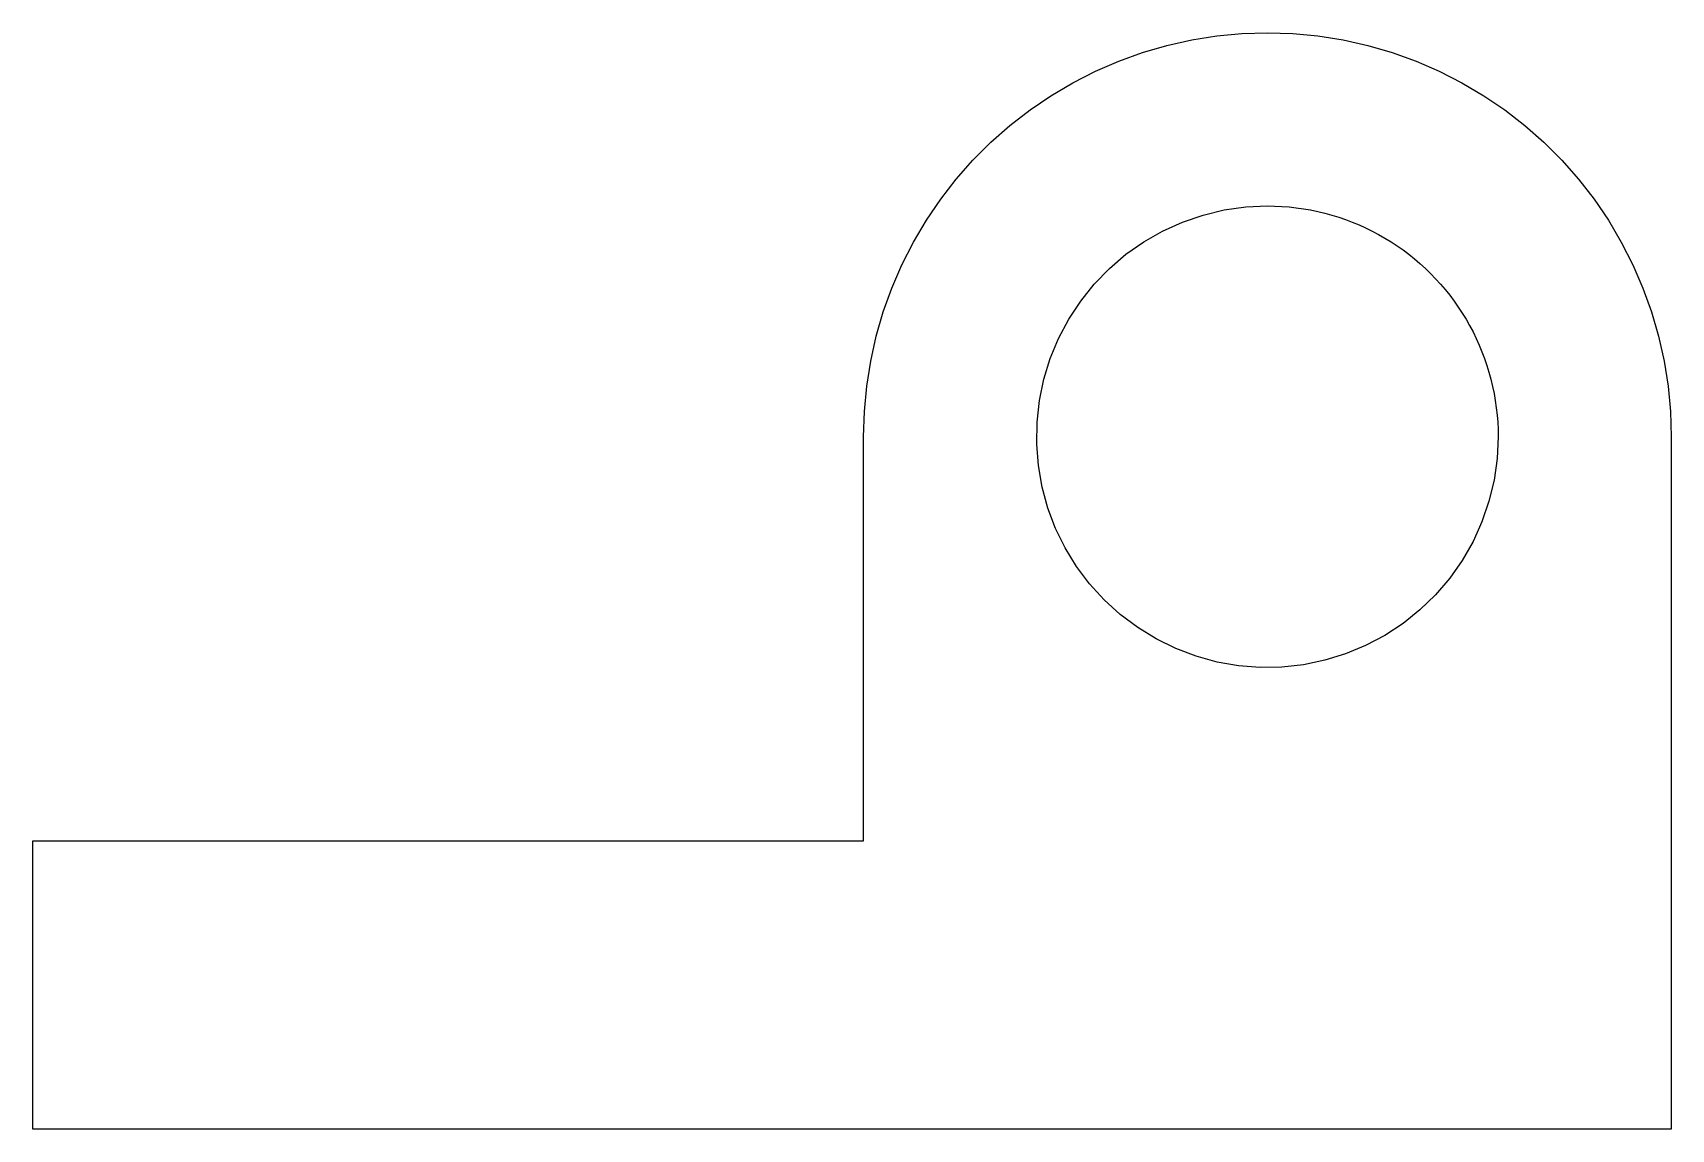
# Model space of a CAD drawing. Header units: metres. Extents: x -26.7 to 1.7, y 0 to 19.
import ezdxf

# ---------------------------------------------------------------- set-up
doc = ezdxf.new("R2010")
doc.units = ezdxf.units.M

msp = doc.modelspace()

# ---------------------------------------------------------------- linework, layer by layer
for points in [[(-12.3, 12), (-12.286, 12.44), (-12.245, 12.877), (-12.176, 13.312), (-12.08, 13.741), (-11.957, 14.163), (-11.808, 14.577), (-11.634, 14.98), (-11.434, 15.372), (-11.21, 15.751), (-10.963, 16.114), (-10.694, 16.462), (-10.403, 16.792), (-10.092, 17.103), (-9.762, 17.394), (-9.414, 17.663), (-9.051, 17.91), (-8.672, 18.134), (-8.28, 18.334), (-7.877, 18.508), (-7.463, 18.657), (-7.041, 18.78), (-6.612, 18.876), (-6.177, 18.945), (-5.74, 18.986), (-5.3, 19), (-4.86, 18.986), (-4.423, 18.945), (-3.988, 18.876), (-3.559, 18.78), (-3.137, 18.657), (-2.723, 18.508), (-2.32, 18.334), (-1.928, 18.134), (-1.549, 17.91), (-1.186, 17.663), (-0.838, 17.394), (-0.508, 17.103), (-0.197, 16.792), (0.094, 16.462), (0.363, 16.114), (0.61, 15.751), (0.834, 15.372), (1.034, 14.98), (1.208, 14.577), (1.357, 14.163), (1.48, 13.741), (1.576, 13.312), (1.645, 12.877), (1.686, 12.44), (1.7, 12)], [(-1.3, 12), (-1.318, 11.624), (-1.371, 11.25), (-1.459, 10.884), (-1.581, 10.528), (-1.736, 10.184), (-1.923, 9.857), (-2.139, 9.548), (-2.384, 9.262), (-2.655, 9), (-2.949, 8.764), (-3.264, 8.557), (-3.597, 8.381), (-3.945, 8.236), (-4.305, 8.126), (-4.674, 8.049), (-5.049, 8.008), (-5.426, 8.002), (-5.801, 8.032), (-6.173, 8.096), (-6.536, 8.196), (-6.889, 8.329), (-7.227, 8.495), (-7.548, 8.692), (-7.85, 8.918), (-8.128, 9.172), (-8.382, 9.45), (-8.608, 9.752), (-8.805, 10.073), (-8.971, 10.411), (-9.104, 10.764), (-9.204, 11.127), (-9.268, 11.499), (-9.298, 11.874), (-9.292, 12.251), (-9.251, 12.626), (-9.174, 12.995), (-9.064, 13.355), (-8.919, 13.703), (-8.743, 14.036), (-8.536, 14.351), (-8.3, 14.645), (-8.038, 14.916), (-7.752, 15.161), (-7.443, 15.377), (-7.116, 15.564), (-6.772, 15.719), (-6.416, 15.841), (-6.05, 15.929), (-5.676, 15.982), (-5.3, 16)], [(-5.3, 16), (-5.174, 15.998), (-5.049, 15.992), (-4.924, 15.982), (-4.799, 15.968), (-4.674, 15.951), (-4.55, 15.929), (-4.427, 15.904), (-4.305, 15.874), (-4.184, 15.841), (-4.064, 15.804), (-3.945, 15.764), (-3.828, 15.719), (-3.711, 15.671), (-3.597, 15.619), (-3.484, 15.564), (-3.373, 15.505), (-3.264, 15.443), (-3.157, 15.377), (-3.052, 15.308), (-2.949, 15.236), (-2.848, 15.161), (-2.75, 15.082), (-2.655, 15), (-2.562, 14.916), (-2.472, 14.828), (-2.384, 14.738), (-2.3, 14.645), (-2.218, 14.55), (-2.139, 14.452), (-2.064, 14.351), (-1.992, 14.248), (-1.923, 14.143), (-1.857, 14.036), (-1.795, 13.927), (-1.736, 13.816), (-1.681, 13.703), (-1.629, 13.589), (-1.581, 13.472), (-1.536, 13.355), (-1.496, 13.236), (-1.459, 13.116), (-1.426, 12.995), (-1.396, 12.873), (-1.371, 12.75), (-1.349, 12.626), (-1.332, 12.501), (-1.318, 12.376), (-1.308, 12.251), (-1.302, 12.126), (-1.3, 12)], [(-12.3, 5), (-12.3, 5.14), (-12.3, 5.28), (-12.3, 5.42), (-12.3, 5.56), (-12.3, 5.7), (-12.3, 5.84), (-12.3, 5.98), (-12.3, 6.12), (-12.3, 6.26), (-12.3, 6.4), (-12.3, 6.54), (-12.3, 6.68), (-12.3, 6.82), (-12.3, 6.96), (-12.3, 7.1), (-12.3, 7.24), (-12.3, 7.38), (-12.3, 7.52), (-12.3, 7.66), (-12.3, 7.8), (-12.3, 7.94), (-12.3, 8.08), (-12.3, 8.22), (-12.3, 8.36), (-12.3, 8.5), (-12.3, 8.64), (-12.3, 8.78), (-12.3, 8.92), (-12.3, 9.06), (-12.3, 9.2), (-12.3, 9.34), (-12.3, 9.48), (-12.3, 9.62), (-12.3, 9.76), (-12.3, 9.9), (-12.3, 10.04), (-12.3, 10.18), (-12.3, 10.32), (-12.3, 10.46), (-12.3, 10.6), (-12.3, 10.74), (-12.3, 10.88), (-12.3, 11.02), (-12.3, 11.16), (-12.3, 11.3), (-12.3, 11.44), (-12.3, 11.58), (-12.3, 11.72), (-12.3, 11.86), (-12.3, 12)], [(-12.3, 5), (-12.3, 5.14), (-12.3, 5.28), (-12.3, 5.42), (-12.3, 5.56), (-12.3, 5.7), (-12.3, 5.84), (-12.3, 5.98), (-12.3, 6.12), (-12.3, 6.26), (-12.3, 6.4), (-12.3, 6.54), (-12.3, 6.68), (-12.3, 6.82), (-12.3, 6.96), (-12.3, 7.1), (-12.3, 7.24), (-12.3, 7.38), (-12.3, 7.52), (-12.3, 7.66), (-12.3, 7.8), (-12.3, 7.94), (-12.3, 8.08), (-12.3, 8.22), (-12.3, 8.36), (-12.3, 8.5), (-12.3, 8.64), (-12.3, 8.78), (-12.3, 8.92), (-12.3, 9.06), (-12.3, 9.2), (-12.3, 9.34), (-12.3, 9.48), (-12.3, 9.62), (-12.3, 9.76), (-12.3, 9.9), (-12.3, 10.04), (-12.3, 10.18), (-12.3, 10.32), (-12.3, 10.46), (-12.3, 10.6), (-12.3, 10.74), (-12.3, 10.88), (-12.3, 11.02), (-12.3, 11.16), (-12.3, 11.3), (-12.3, 11.44), (-12.3, 11.58), (-12.3, 11.72), (-12.3, 11.86), (-12.3, 12)], [(1.7, 12), (1.7, 11.76), (1.7, 11.52), (1.7, 11.28), (1.7, 11.04), (1.7, 10.8), (1.7, 10.56), (1.7, 10.32), (1.7, 10.08), (1.7, 9.84), (1.7, 9.6), (1.7, 9.36), (1.7, 9.12), (1.7, 8.88), (1.7, 8.64), (1.7, 8.4), (1.7, 8.16), (1.7, 7.92), (1.7, 7.68), (1.7, 7.44), (1.7, 7.2), (1.7, 6.96), (1.7, 6.72), (1.7, 6.48), (1.7, 6.24), (1.7, 6), (1.7, 5.76), (1.7, 5.52), (1.7, 5.28), (1.7, 5.04), (1.7, 4.8), (1.7, 4.56), (1.7, 4.32), (1.7, 4.08), (1.7, 3.84), (1.7, 3.6), (1.7, 3.36), (1.7, 3.12), (1.7, 2.88), (1.7, 2.64), (1.7, 2.4), (1.7, 2.16), (1.7, 1.92), (1.7, 1.68), (1.7, 1.44), (1.7, 1.2), (1.7, 0.96), (1.7, 0.72), (1.7, 0.48), (1.7, 0.24), (1.7, 0)], [(-26.7, 0), (-26.7, 0.1), (-26.7, 0.2), (-26.7, 0.3), (-26.7, 0.4), (-26.7, 0.5), (-26.7, 0.6), (-26.7, 0.7), (-26.7, 0.8), (-26.7, 0.9), (-26.7, 1), (-26.7, 1.1), (-26.7, 1.2), (-26.7, 1.3), (-26.7, 1.4), (-26.7, 1.5), (-26.7, 1.6), (-26.7, 1.7), (-26.7, 1.8), (-26.7, 1.9), (-26.7, 2), (-26.7, 2.1), (-26.7, 2.2), (-26.7, 2.3), (-26.7, 2.4), (-26.7, 2.5), (-26.7, 2.6), (-26.7, 2.7), (-26.7, 2.8), (-26.7, 2.9), (-26.7, 3), (-26.7, 3.1), (-26.7, 3.2), (-26.7, 3.3), (-26.7, 3.4), (-26.7, 3.5), (-26.7, 3.6), (-26.7, 3.7), (-26.7, 3.8), (-26.7, 3.9), (-26.7, 4), (-26.7, 4.1), (-26.7, 4.2), (-26.7, 4.3), (-26.7, 4.4), (-26.7, 4.5), (-26.7, 4.6), (-26.7, 4.7), (-26.7, 4.8), (-26.7, 4.9), (-26.7, 5)], [(-26.7, 5), (-26.412, 5), (-26.124, 5), (-25.836, 5), (-25.548, 5), (-25.26, 5), (-24.972, 5), (-24.684, 5), (-24.396, 5), (-24.108, 5), (-23.82, 5), (-23.532, 5), (-23.244, 5), (-22.956, 5), (-22.668, 5), (-22.38, 5), (-22.092, 5), (-21.804, 5), (-21.516, 5), (-21.228, 5), (-20.94, 5), (-20.652, 5), (-20.364, 5), (-20.076, 5), (-19.788, 5), (-19.5, 5), (-19.212, 5), (-18.924, 5), (-18.636, 5), (-18.348, 5), (-18.06, 5), (-17.772, 5), (-17.484, 5), (-17.196, 5), (-16.908, 5), (-16.62, 5), (-16.332, 5), (-16.044, 5), (-15.756, 5), (-15.468, 5), (-15.18, 5), (-14.892, 5), (-14.604, 5), (-14.316, 5), (-14.028, 5), (-13.74, 5), (-13.452, 5), (-13.164, 5), (-12.876, 5), (-12.588, 5), (-12.3, 5)], [(-20, 5), (-19.846, 5), (-19.692, 5), (-19.538, 5), (-19.384, 5), (-19.23, 5), (-19.076, 5), (-18.922, 5), (-18.768, 5), (-18.614, 5), (-18.46, 5), (-18.306, 5), (-18.152, 5), (-17.998, 5), (-17.844, 5), (-17.69, 5), (-17.536, 5), (-17.382, 5), (-17.228, 5), (-17.074, 5), (-16.92, 5), (-16.766, 5), (-16.612, 5), (-16.458, 5), (-16.304, 5), (-16.15, 5), (-15.996, 5), (-15.842, 5), (-15.688, 5), (-15.534, 5), (-15.38, 5), (-15.226, 5), (-15.072, 5), (-14.918, 5), (-14.764, 5), (-14.61, 5), (-14.456, 5), (-14.302, 5), (-14.148, 5), (-13.994, 5), (-13.84, 5), (-13.686, 5), (-13.532, 5), (-13.378, 5), (-13.224, 5), (-13.07, 5), (-12.916, 5), (-12.762, 5), (-12.608, 5), (-12.454, 5), (-12.3, 5)], [(1.7, 0), (1.132, 0), (0.564, 0), (-0.004, 0), (-0.572, 0), (-1.14, 0), (-1.708, 0), (-2.276, 0), (-2.844, 0), (-3.412, 0), (-3.98, 0), (-4.548, 0), (-5.116, 0), (-5.684, 0), (-6.252, 0), (-6.82, 0), (-7.388, 0), (-7.956, 0), (-8.524, 0), (-9.092, 0), (-9.66, 0), (-10.228, 0), (-10.796, 0), (-11.364, 0), (-11.932, 0), (-12.5, 0), (-13.068, 0), (-13.636, 0), (-14.204, 0), (-14.772, 0), (-15.34, 0), (-15.908, 0), (-16.476, 0), (-17.044, 0), (-17.612, 0), (-18.18, 0), (-18.748, 0), (-19.316, 0), (-19.884, 0), (-20.452, 0), (-21.02, 0), (-21.588, 0), (-22.156, 0), (-22.724, 0), (-23.292, 0), (-23.86, 0), (-24.428, 0), (-24.996, 0), (-25.564, 0), (-26.132, 0), (-26.7, 0)]]:
    msp.add_lwpolyline(points)

doc.saveas('drawing.dxf')
